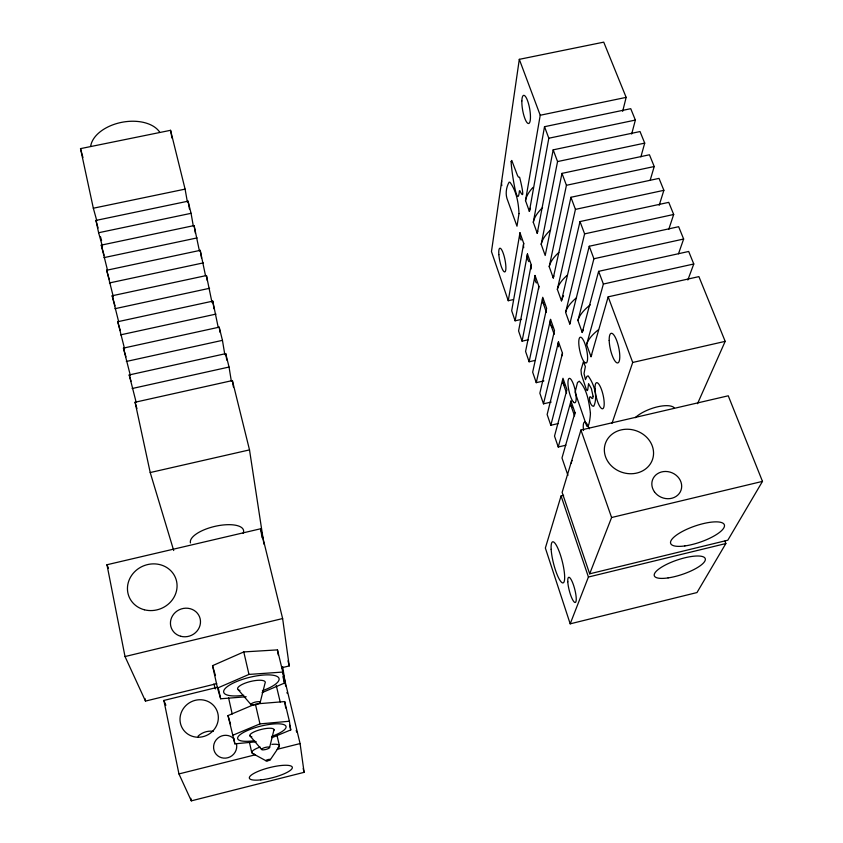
<?xml version="1.0" encoding="UTF-8"?>
<svg xmlns="http://www.w3.org/2000/svg" width="843" height="843" viewBox="0 0 843 843"><rect width="100%" height="100%" fill="white"/><g stroke="black" fill="none" stroke-linecap="round" stroke-linejoin="round"><path stroke-width="1.26" d="M622.661 111.339L626.159 97.377L603.736 42.15L519.309 59.337L491.469 251.593L508.255 300.719L513.324 299.592M508.255 300.719L519.973 232.773L523.703 243.332A40.77 19.884 -21.2 0 0 523.724 247.716M530.289 208.263A42.266 21.244 -21.9 0 0 529.393 211.424L525.516 200.602L540.226 115.249L519.309 59.337M523.703 243.332L511.68 310.73L515.115 320.804L521.501 319.381M529.393 211.424L544.515 126.703L630.743 108.684L635.369 120.075L631.67 134.037M515.115 320.804L527.455 253.975L531.238 264.691A41.044 19.494 -21 0 0 531.227 268.991M537.781 231.235A42.561 20.822 -21.6 0 0 537.244 233.29L533.303 222.32L548.825 138.231L544.515 126.703M531.238 264.691L518.582 330.951L522.07 341.162L528.487 339.718M537.244 233.29L553.177 149.854L640.027 131.55L644.716 143.12L640.88 156.872M522.07 341.162L535.052 275.482L538.888 286.346A41.339 19.083 -20.8 0 0 538.656 289.044M650.164 180.276L654.221 166.524L649.447 154.775L561.975 173.384L545.2 255.482L541.206 244.344L557.56 161.571L553.177 149.854M538.888 286.346L525.579 351.436L529.119 361.773L535.453 360.34M529.119 361.773L542.755 297.284L546.643 308.306L532.671 372.184L536.253 382.659L543.904 380.92M553.851 276.009A43.183 19.947 -21.2 0 0 553.271 277.99L549.225 266.694L566.433 185.291L561.975 173.384M553.271 277.99L570.922 197.283L659.026 178.379L663.873 190.318L659.194 205.281M536.253 382.659L550.563 319.402L554.504 330.582L539.857 393.207L543.482 403.829L551.185 402.058M563.567 295.83A43.499 19.494 -21 0 0 561.47 300.835L557.349 289.37L575.442 209.38L570.922 197.283M561.47 300.835L580.005 221.572L668.752 202.352L673.683 214.48L668.741 229.412M543.482 403.829L558.487 341.836L562.481 353.175A42.213 17.756 -20.3 0 0 562.176 355.714M570.574 321.71A43.815 19.01 -20.8 0 0 569.784 324.018L565.611 312.384L584.61 233.869L580.005 221.572M269.623 747.435A4.173 1.054 -14.2 0 0 263.364 748.057A4.173 1.054 -14.2 0 0 263.743 749.838A4.173 1.054 -14.2 0 0 269.623 747.435L274.007 729.627M562.481 353.175L547.139 414.514L550.816 425.272L558.424 423.502M569.784 324.018L589.246 246.251L678.647 226.704L683.641 239.033L678.478 253.796M260.129 702.63L265.008 683.304A14.247 4.131 -13.9 0 0 248.738 681.955A14.247 4.131 -13.9 0 0 239.96 690.48M550.816 425.272L562.976 378.275L566.949 389.635L554.515 436.094L558.235 447.001L565.895 445.209M583.388 329.539A45.006 19.189 -20.9 0 0 582.25 332.49L577.929 320.519L593.915 258.748L589.246 246.251M582.25 332.49L598.625 271.341L688.689 251.467L693.778 263.996L687.846 279.981M558.235 447.001L570.964 401.068L575 412.575A42.055 16.249 -19.7 0 0 574.641 414.914M591.712 354.798A45.353 18.662 -20.6 0 0 591.006 356.694L586.612 344.545L603.377 284.038L598.625 271.341M575 412.575L561.986 457.97L567.94 475.399M591.006 356.694L608.172 296.841L698.9 276.62L725.18 341.362L697.509 403.692M563.63 495.336L561.069 495.947L545.358 548.034L570.195 623.831L696.982 592.555L725.855 543.545L724.917 541.101M580.932 430.035L562.133 492.396L589.668 573.82L727.825 540.205L762.483 481.385L728.257 395.799L580.932 430.035L611.596 517.518L589.668 573.82M611.997 423.312L632.714 362.458L608.172 296.841M570.195 623.831L588.425 577.023L561.069 495.947M270.308 759.722L279.117 746.729M246.177 696.761L220.666 698.773L217.494 688.067L212.541 665.675L243.775 651.924L277.463 649.879L300.087 743.568L304.102 772.336L191.319 800.85L178.948 773.927L163.869 700.438L217.536 687.298M217.494 688.067L248.97 674.421L282.805 672.061M262.089 692.64L284.502 683.072L282.69 671.334M256.272 741.777L234.891 743.853L228 715.591L254.186 704.485M232.405 735.412L259.971 723.895L289.391 721.239L290.751 729.922L272.004 737.657M178.948 773.927L255.45 754.759M277.136 749.322L300.087 743.568M281.604 667.782L289.233 665.917L282.626 618.551L260.666 528.761L106.966 564.747L125.017 656.549L145.481 701.091L216.725 683.662M588.425 577.023L725.855 543.545M125.017 656.549L282.626 618.551M611.596 517.518L762.483 481.385M150.212 472.544L249.507 449.888L232.373 380.562L135.08 402.237L150.212 472.544L173.7 550.532M632.714 362.458L725.18 341.362M132.13 388.528L229.043 367.042L225.724 353.639L129.211 374.945L136.166 402.343M603.377 284.038L693.778 263.996M126.313 361.468L222.447 340.351L219.191 327.168L123.436 348.106L130.296 375.24M593.915 258.748L683.641 239.033M124.574 348.77L117.757 321.72L212.763 301.141L218.126 326.979M120.581 334.861L215.966 314.102M584.61 233.869L673.683 214.48M118.536 321.267L112.172 295.767L206.44 275.535L212.014 302.563M114.954 308.696L209.58 288.285M575.442 209.38L663.873 190.318M113.299 296.704L106.682 270.245L200.213 250.35L205.534 275.777M109.411 282.953L203.311 262.89M566.433 185.291L654.221 166.524M107.504 270.224L101.276 245.134L194.09 225.566L199.401 250.866M103.963 257.631L197.146 237.905M557.56 161.571L644.716 143.12M191.066 213.321L188.073 201.182L95.965 220.423L98.61 232.731L191.066 213.321L193.332 226.177M548.825 138.231L635.369 120.075M185.091 189.127L170.56 130.307L80.517 148.631L93.331 208.221L185.091 189.127L187.388 202.046M540.226 115.249L626.159 97.377M256.641 703.873L284.681 701.576L289.391 721.239M252.478 753.4L266.03 760.797M238.348 689.859L251.182 704.832M249.834 735.654L261.53 749.459M106.966 564.747L108.473 568.319M163.869 700.438L165.892 705.264M542.934 302.426L546.369 312.173M554.178 334.323L550.69 324.439A41.771 18.43 -20.6 0 1 550.563 319.402M563.029 382.922L566.58 393.08M570.964 405.588L574.568 415.905M213.89 683.947L215.387 688.91M286.968 692.451L287.273 693.473M135.08 402.237L136.924 408.528M212.541 665.675L215.439 675.58M129.211 374.945L131.034 381.215M228 715.591L230.56 724.379M123.436 348.106L125.955 356.852M117.757 321.72L120.275 330.551M112.172 295.767L115.017 305.798M106.682 270.245L109.168 279.086M98.61 232.731L102.498 246.662M101.276 245.134L104.089 255.166M93.331 208.221L96.819 220.782M95.965 220.423L98.062 228M100.528 236.83L101.582 240.613M80.517 148.631L82.951 157.525M296.22 730.333L296.662 732.135M288.011 660.859L289.233 665.917M282.963 676.676L284.502 683.072M303.195 768.563L304.102 772.336M289.592 725.096L290.751 729.922M276.241 685.38L280.203 702.008M277.031 735.528L279.423 745.697M243.775 651.924L248.97 674.421M255.366 703.979L259.971 723.895M249.454 742.409L251.772 752.62M228.579 697.846L232.204 714.042M233.543 737.773L234.891 743.853M218.506 689.016L220.666 698.773M190.792 798.289L191.319 800.85M144.964 698.52L145.481 701.091M170.56 130.307L171.983 138.073M188.073 201.182L189.454 208.959M194.09 225.566L195.45 233.311M200.213 250.35L201.551 258.042M206.44 275.535L207.325 280.708M212.763 301.141L214.059 308.844M219.191 327.168L220.055 332.342M222.447 340.351L224.807 354.597M225.724 353.639L226.799 360.14M229.043 367.042L231.34 381.152M284.681 701.576L285.714 708.025M232.373 380.562L233.416 386.99M277.463 649.879L278.264 654.969M260.666 528.761L262.047 537.729M249.507 449.888L263.933 544.167M282.668 666.613L285.651 686.086M198.116 736.097A18.146 17.355 -36.5 0 1 213.279 731.303M236.483 743.874A11.739 11.275 -35.4 0 1 223.606 758.11A11.739 11.275 -35.4 0 1 214.902 741.798A11.739 11.275 -35.4 0 1 233.732 738.721M243.817 695.285A28.493 8.261 -13.9 0 1 228.031 686.086A28.493 8.261 -13.9 0 1 272.489 675.148A28.493 8.261 -13.9 0 1 262.436 690.712M90.728 145.965A36.175 22.308 -10.7 0 1 121.392 122.393A36.175 22.308 -10.7 0 1 159.559 131.961M190.465 542.913A27.282 10.369 -13.2 0 1 218.179 525.695A27.282 10.369 -13.2 0 1 243.163 533.313M254.691 740.628A24.921 6.512 -14.1 0 1 241.646 733.568A24.921 6.512 -14.1 0 1 280.319 723.916A24.921 6.512 -14.1 0 1 271.783 736.36M251.846 736.824A12.455 3.256 -14.1 0 1 259.623 729.859A12.455 3.256 -14.1 0 1 273.754 730.554M271.889 744.369A14.247 3.583 -14.2 0 1 277.905 747.92M254.07 753.884A14.247 3.583 -14.2 0 1 260.108 747.035M552.544 327.569A41.771 18.43 -20.6 0 1 551.143 325.546M528.846 261.625A40.907 19.695 -21.1 0 1 527.455 253.975M571.965 407.506A41.908 16.481 -19.8 0 1 570.964 401.068M525.516 200.602A42.118 21.444 -22 0 1 532.976 187.431M536.38 282.985A41.191 19.284 -20.9 0 1 535.052 275.482M571.333 463.218A12.877 3.066 76.4 0 1 572.165 460.447M635.232 417.696A22.856 8.451 -20 0 1 656.086 407.169A22.856 8.451 -20 0 1 674.063 407.591M533.303 222.32A42.413 21.033 -21.7 0 1 542.565 207.673M549.225 266.694A43.025 20.179 -21.3 0 1 558.835 252.447M541.206 244.344A42.719 20.611 -21.5 0 1 550.637 229.897M557.349 289.37A43.341 19.726 -21.1 0 1 567.149 275.324M565.611 312.384A43.657 19.252 -20.9 0 1 576.528 297.769M577.929 320.519A44.837 19.442 -21 0 1 590.311 304.85M586.612 344.545A45.174 18.925 -20.7 0 1 598.224 329.919M544.02 304.639A41.476 18.873 -20.7 0 1 542.544 298.643M521.143 240.107A40.633 20.084 -21.3 0 1 519.973 232.773M558.561 346.758A42.066 17.988 -20.4 0 1 558.487 341.836M564.051 384.893A41.613 16.955 -20 0 1 562.734 379.508M501.827 185.608A39.948 21.012 -21.8 0 1 501.69 181.003M583.535 430.52A12.729 3.203 76.7 0 1 587.023 424.061L588.14 426.189A12.729 3.203 76.7 0 1 589.225 428.887M593.082 396.242L592.935 398.065L592.071 398.539C587.697 391.932 589.394 405.504 593.124 406.252L593.809 406.221C598.161 396.779 594.073 383.871 588.119 375.862L586.907 376.389L585.463 379.635L584.03 373.597L585.358 366.526L583.388 361.847L581.006 369.972L581.385 374.345L586.465 389.93L587.371 390.551L587.771 389.656L588.562 383.628L591.354 388.539L593.082 396.242M590.406 412.88C590.637 414.84 588.53 433.492 585.948 423.85L575.084 392.332L577.487 382.543L579.278 381.184C587.149 389.129 588.951 402.058 590.406 412.88M518.993 213.606L516.991 226.209L506.949 198.421C505.357 193.173 506.411 186.746 509.109 182.193L509.983 182.267C516.443 191.045 518.54 202.836 518.993 213.606M511.153 161.571C510.963 167.199 517.412 211.846 519.393 190.918L519.825 190.666C526.148 204.027 520.352 179.675 519.573 177.22L518.519 177.146L517.518 175.544L511.754 160.423L511.153 161.571M584.779 362.553L583.662 361.226A13.214 3.446 77.5 0 1 580.437 353.354L579.647 350.035A13.214 3.446 77.5 0 1 582.65 338.918L583.809 340.994A13.214 3.446 77.5 0 1 586.728 350.214L587.297 353.586A13.214 3.446 77.5 0 1 584.779 362.553M573.619 402.28L572.576 400.941A12.55 3.119 77.2 0 1 569.552 393.333L568.793 390.172A12.55 3.119 77.2 0 1 571.512 380.13L572.597 382.164A12.55 3.119 77.2 0 1 575.347 391.004L575.885 394.187A12.55 3.119 77.2 0 1 573.619 402.28M198.158 737.246A19.442 18.483 -32.2 0 0 216.261 709.226A19.442 18.483 -32.2 0 0 183.1 708.984A19.442 18.483 -32.2 0 0 198.158 737.246M260.835 779.88A22.16 5.258 -14.2 0 0 292.331 767.351A22.16 5.258 -14.2 0 0 259.328 770.871A22.16 5.258 -14.2 0 0 260.835 779.88M144.322 609.763A25.09 23.077 -21.9 0 0 176.587 581.322A25.09 23.077 -21.9 0 0 135.86 570.616A25.09 23.077 -21.9 0 0 144.322 609.763M180.75 636.275A15.174 14.162 -22.3 0 0 200.181 618.899A15.174 14.162 -22.3 0 0 175.46 612.281A15.174 14.162 -22.3 0 0 180.75 636.275M253.501 705.085A4.773 1.328 -14 0 0 260.213 702.251A4.773 1.328 -14 0 0 253.016 702.83A4.773 1.328 -14 0 0 253.501 705.085M551.164 549.351A21.18 4.489 75.8 0 0 562.039 582.671A21.18 4.489 75.8 0 0 560.458 555.094A21.18 4.489 75.8 0 0 551.164 549.351M668.088 577.908A26.86 7.619 -18.6 0 0 705.328 558.951A26.86 7.619 -18.6 0 0 665.959 564.705A26.86 7.619 -18.6 0 0 668.088 577.908M567.792 581.765A13.035 2.814 75.5 0 0 574.568 602.334A13.035 2.814 75.5 0 0 573.672 585.569A13.035 2.814 75.5 0 0 567.792 581.765M608.509 462.48A24.89 21.96 18.3 0 0 651.049 462.754A24.89 21.96 18.3 0 0 627.276 429.224A24.89 21.96 18.3 0 0 608.509 462.48M684.853 545.937A28.42 8.462 -19.1 0 0 724.485 525.368A28.42 8.462 -19.1 0 0 683.167 531.048A28.42 8.462 -19.1 0 0 684.853 545.937M654.421 491.796A15.163 13.383 21.5 0 0 680.217 492.017A15.163 13.383 21.5 0 0 665.622 471.458A15.163 13.383 21.5 0 0 654.421 491.796M267.136 760.871A2.287 0.558 -14.2 0 0 270.361 759.564A2.287 0.558 -14.2 0 0 266.925 759.922A2.287 0.558 -14.2 0 0 267.136 760.871M498.845 254.618A12.097 2.666 78.4 0 0 504.757 271.931A12.097 2.666 78.4 0 0 503.376 253.701A12.097 2.666 78.4 0 0 498.845 254.618M521.849 100.939A14.31 3.583 80 0 0 528.024 123.426A14.31 3.583 80 0 0 528.582 103.9A14.31 3.583 80 0 0 521.849 100.939M609.194 340.477A15.185 4.268 77.5 0 0 617.424 362.954A15.185 4.268 77.5 0 0 616.823 340.878A15.185 4.268 77.5 0 0 609.194 340.477M595.042 388.676A13.404 3.551 77 0 0 602.218 408.792A13.404 3.551 77 0 0 601.554 389.708A13.404 3.551 77 0 0 595.042 388.676"/></g></svg>
